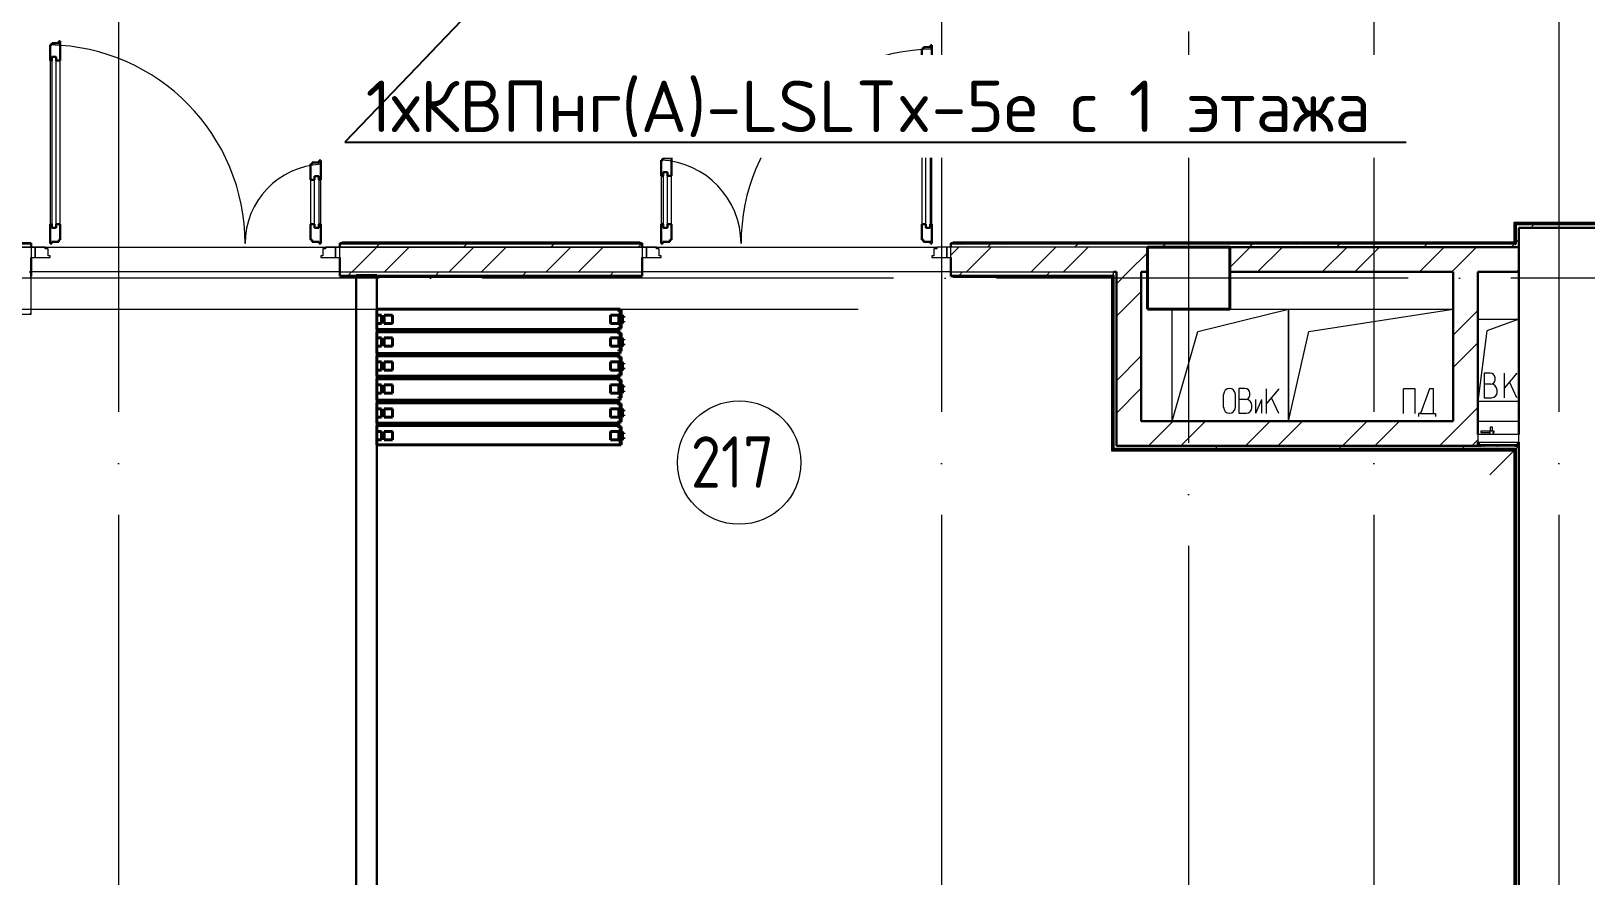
# Model space of a CAD drawing. Header units: millimetres. Extents: x -695119 to 412940, y -249585 to 622758.
# Drawn here: x 305366 to 312922, y 63556 to 67663 of the extents above; entities that cross this region are included whole.
import ezdxf
from ezdxf import colors
from ezdxf.entities.mleader import LeaderData, LeaderLine
from ezdxf.math import Vec2, Vec3

# ---------------------------------------------------------------- set-up
doc = ezdxf.new("R2010")
doc.units = ezdxf.units.MM
doc.linetypes.add('ADSK_Линия сетки', pattern=[25, 20, -2.5, 0, -2.5])
doc.linetypes.add('ADSK_Сверху', pattern=[450, 300, -150])
for name, color, linetype, lineweight in [('Двери', 8, 'Continuous', 9), ('Линии', 7, 'Continuous', 9), ('Марки помещений', 8, 'Continuous', 20), ('Несущие колонны', 252, 'Continuous', 18), ('Обобщенные модели', 8, 'Continuous', 18), ('Оборудование', 8, 'Continuous', 18), ('Ограждение', 8, 'Continuous', 9), ('Оси', 252, 'Continuous', 9), ('Перекрытие', 252, 'Continuous', 18), ('Стены внутренние', 252, 'Continuous', 18), ('Стены наружные', 252, 'Continuous', 18), ('Стены штриховка', 7, 'Continuous', 9)]:
    doc.layers.add(name, color=color, linetype=linetype, lineweight=lineweight)
doc.layers.add('Двери открывание', color=7, linetype='Continuous', lineweight=9, true_color=0xc0c0c0)
doc.styles.add('GOST Common_2', font='', dxfattribs={"width": 0.9, "height": 250})
doc.styles.add('Mipgost_5', font='', dxfattribs={"height": 250})
doc.styles.get('GOST Common_2').set_extended_font_data('GOST type B')
doc.styles.get('Mipgost_5').set_extended_font_data('Mipgost')

# ---------------------------------------------------------------- blocks, each defined once
blk = doc.blocks.new('план 2 этажа')
at = {"color": 251, "lineweight": 18, "true_color": 0x636466}
for p, q in [((310910.8, 65766.6), (310910.8, 66311.6)), ((311035.8, 66202.4), (311475.8, 66311.6)), ((311190.8, 66311.6), (311475.8, 66311.6)), ((311475.8, 66311.6), (311475.8, 65766.6)), ((311475.8, 65766.6), (311475.8, 66311.6)), ((311475.8, 66311.6), (312275.8, 66311.6)), ((311575.8, 66202.4), (312275.8, 66311.6)), ((310910.8, 65766.6), (311035.8, 66202.4)), ((311475.8, 65766.6), (311575.8, 66202.4)), ((312395.8, 66261.6), (312595.8, 66261.6)), ((312440.3, 66205), (312395.8, 65861.6)), ((312595.8, 66261.6), (312440.3, 66205)), ((312456.7, 66000.2), (312426.7, 66000.2)), ((312426.7, 66000.2), (312426.7, 65880.2)), ((312480.1, 65966.9), (312480.1, 65976.9)), ((312586.7, 66000.2), (312526.7, 65928.7)), ((312526.7, 65880.2), (312526.7, 66000.2)), ((311160.7, 65834), (311160.7, 65896.6)), ((311218.1, 65834), (311218.1, 65896.6)), ((311264.9, 65925.3), (311234.9, 65925.3)), ((311234.9, 65925.3), (311234.9, 65805.3)), ((311288.3, 65892), (311288.3, 65902)), ((311429.1, 65923.3), (311369.1, 65851.8)), ((311369.1, 65803.3), (311369.1, 65923.3)), ((312092.5, 65924.3), (312035.2, 65924.3)), ((312035.2, 65804.3), (312035.2, 65924.3)), ((312092.5, 65804.3), (312092.5, 65924.3)), ((312161.4, 65924.3), (312117.7, 65804.3)), ((312181, 65924.3), (312161.4, 65924.3)), ((312181, 65804.3), (312181, 65924.3)), ((312460.1, 65946.9), (312426.7, 65946.9)), ((312490.1, 65906.9), (312490.1, 65916.9)), ((312586.7, 65880.2), (312550.8, 65957.4)), ((311268.3, 65872), (311234.9, 65872)), ((311298.3, 65832), (311298.3, 65842)), ((311317.4, 65805.3), (311346.1, 65872)), ((311317.4, 65805.3), (311317.4, 65872)), ((311346.1, 65805.3), (311346.1, 65872)), ((311429.1, 65803.3), (311393.1, 65880.4)), ((312595.8, 65861.6), (312395.8, 65861.6)), ((312426.7, 65880.2), (312463.4, 65880.2)), ((311234.9, 65805.3), (311271.6, 65805.3)), ((312107.7, 65804.3), (312107.7, 65789.3)), ((312117.7, 65804.3), (312107.7, 65804.3)), ((312117.7, 65804.3), (312181, 65804.3)), ((312181, 65804.3), (312191, 65804.3)), ((312191, 65804.3), (312191, 65789.3))]:
    blk.add_line(p, q, dxfattribs=at)
for centre, radius, start, end in [((312456.7, 65976.9), 23.3, 0, 90), ((312460.1, 65966.9), 20, 270, 0), ((311189.4, 65896.6), 28.7, 0, 180), ((311264.9, 65902), 23.3, 0, 90), ((311268.3, 65892), 20, 270, 0), ((312460.1, 65916.9), 30, 0, 90), ((312463.4, 65906.9), 26.7, 270, 0), ((311189.4, 65834), 28.7, 180, 0), ((311268.3, 65842), 30, 0, 90), ((311271.6, 65832), 26.7, 270, 0)]:
    blk.add_arc(centre, radius, start, end, dxfattribs=at)
at = {"layer": 'Двери', "color": 251, "lineweight": 30, "true_color": 0x636466}
for p, q in [((305465.8, 67595.6), (305457.8, 67595.6)), ((305457.8, 67595.6), (305457.8, 67519.6)), ((305499.8, 67604.6), (305465.8, 67604.6)), ((305465.8, 67604.6), (305465.8, 67595.6)), ((305507.8, 67613.6), (305499.8, 67613.6)), ((305499.8, 67613.6), (305499.8, 67604.6)), ((305507.8, 67519.6), (305507.8, 67613.6)), ((309701.8, 67575.6), (309693.8, 67575.6)), ((309693.8, 67575.6), (309693.8, 67499.6)), ((309735.8, 67584.6), (309701.8, 67584.6)), ((309701.8, 67584.6), (309701.8, 67575.6)), ((309743.8, 67593.6), (309735.8, 67593.6)), ((309735.8, 67593.6), (309735.8, 67584.6)), ((309743.8, 67499.6), (309743.8, 67593.6)), ((305466.8, 67519.6), (305457.8, 67519.6)), ((305466.8, 67537.6), (305466.8, 67519.6)), ((305487.8, 67537.6), (305466.8, 67537.6)), ((305487.8, 67519.6), (305487.8, 67537.6)), ((305507.8, 67519.6), (305487.8, 67519.6)), ((309693.8, 67499.6), (309713.8, 67499.6)), ((309713.8, 67499.6), (309713.8, 67517.6)), ((309713.8, 67517.6), (309734.8, 67517.6)), ((309734.8, 67517.6), (309734.8, 67499.6)), ((309734.8, 67499.6), (309743.8, 67499.6)), ((306765.8, 67024.6), (306731.8, 67024.6)), ((306731.8, 67024.6), (306731.8, 67015.6)), ((306773.8, 67033.6), (306765.8, 67033.6)), ((306765.8, 67033.6), (306765.8, 67024.6)), ((306773.8, 66939.6), (306773.8, 67033.6)), ((308435.8, 67035.6), (308427.8, 67035.6)), ((308427.8, 67035.6), (308427.8, 66959.6)), ((308469.8, 67044.6), (308435.8, 67044.6)), ((308435.8, 67044.6), (308435.8, 67035.6)), ((308477.8, 67053.6), (308469.8, 67053.6)), ((308469.8, 67053.6), (308469.8, 67044.6)), ((308477.8, 66959.6), (308477.8, 67053.6)), ((306731.8, 67015.6), (306723.8, 67015.6)), ((306723.8, 67015.6), (306723.8, 66939.6)), ((306743.8, 66939.6), (306743.8, 66957.6)), ((306743.8, 66957.6), (306764.8, 66957.6)), ((306764.8, 66957.6), (306764.8, 66939.6)), ((308436.8, 66959.6), (308427.8, 66959.6)), ((308436.8, 66977.6), (308436.8, 66959.6)), ((308457.8, 66977.6), (308436.8, 66977.6)), ((308457.8, 66959.6), (308457.8, 66977.6)), ((308477.8, 66959.6), (308457.8, 66959.6)), ((306723.8, 66939.6), (306743.8, 66939.6)), ((306764.8, 66939.6), (306773.8, 66939.6)), ((305457.8, 66723.6), (305457.8, 66629.6)), ((305466.8, 66723.6), (305457.8, 66723.6)), ((305466.8, 66705.6), (305466.8, 66723.6)), ((305487.8, 66723.6), (305487.8, 66705.6)), ((305507.8, 66723.6), (305487.8, 66723.6)), ((305507.8, 66647.6), (305507.8, 66723.6)), ((306723.8, 66723.6), (306723.8, 66647.6)), ((306723.8, 66723.6), (306743.8, 66723.6)), ((306743.8, 66723.6), (306743.8, 66705.6)), ((306764.8, 66723.6), (306773.8, 66723.6)), ((306764.8, 66705.6), (306764.8, 66723.6)), ((306773.8, 66629.6), (306773.8, 66723.6)), ((308427.8, 66723.6), (308427.8, 66629.6)), ((308436.8, 66723.6), (308427.8, 66723.6)), ((308436.8, 66705.6), (308436.8, 66723.6)), ((308457.8, 66723.6), (308457.8, 66705.6)), ((308477.8, 66723.6), (308457.8, 66723.6)), ((308477.8, 66647.6), (308477.8, 66723.6)), ((309693.8, 66723.6), (309693.8, 66647.6)), ((309693.8, 66723.6), (309713.8, 66723.6)), ((309713.8, 66723.6), (309713.8, 66705.6)), ((309734.8, 66723.6), (309743.8, 66723.6)), ((309734.8, 66705.6), (309734.8, 66723.6)), ((309743.8, 66629.6), (309743.8, 66723.6)), ((305487.8, 66705.6), (305466.8, 66705.6)), ((305499.8, 66638.6), (305499.8, 66647.6)), ((305499.8, 66647.6), (305507.8, 66647.6)), ((306723.8, 66647.6), (306731.8, 66647.6)), ((306731.8, 66647.6), (306731.8, 66638.6)), ((306743.8, 66705.6), (306764.8, 66705.6)), ((308457.8, 66705.6), (308436.8, 66705.6)), ((308469.8, 66638.6), (308469.8, 66647.6)), ((308469.8, 66647.6), (308477.8, 66647.6)), ((309693.8, 66647.6), (309701.8, 66647.6)), ((309701.8, 66647.6), (309701.8, 66638.6)), ((309713.8, 66705.6), (309734.8, 66705.6)), ((305457.8, 66629.6), (305465.8, 66629.6)), ((305465.8, 66629.6), (305465.8, 66638.6)), ((305465.8, 66638.6), (305499.8, 66638.6)), ((306731.8, 66638.6), (306765.8, 66638.6)), ((306765.8, 66638.6), (306765.8, 66629.6)), ((306765.8, 66629.6), (306773.8, 66629.6)), ((308427.8, 66629.6), (308435.8, 66629.6)), ((308435.8, 66629.6), (308435.8, 66638.6)), ((308435.8, 66638.6), (308469.8, 66638.6)), ((309701.8, 66638.6), (309735.8, 66638.6)), ((309735.8, 66638.6), (309735.8, 66629.6)), ((309735.8, 66629.6), (309743.8, 66629.6))]:
    blk.add_line(p, q, dxfattribs=at)
at = {"layer": 'Двери', "color": 251, "true_color": 0x636466}
for p, q in [((305457.8, 67519.6), (305457.8, 66723.6)), ((305466.8, 67537.6), (305466.8, 66705.6)), ((305487.8, 67537.6), (305466.8, 67537.6)), ((305487.8, 66705.6), (305487.8, 67537.6)), ((305507.8, 66723.6), (305507.8, 67519.6)), ((309693.8, 67499.6), (309693.8, 66723.6)), ((309713.8, 66705.6), (309713.8, 67517.6)), ((309713.8, 67517.6), (309734.8, 67517.6)), ((309734.8, 67517.6), (309734.8, 66705.6)), ((309743.8, 66723.6), (309743.8, 67499.6)), ((306743.8, 66705.6), (306743.8, 66957.6)), ((306743.8, 66957.6), (306764.8, 66957.6)), ((306764.8, 66957.6), (306764.8, 66705.6)), ((308427.8, 66959.6), (308427.8, 66723.6)), ((308436.8, 66977.6), (308436.8, 66705.6)), ((308457.8, 66977.6), (308436.8, 66977.6)), ((308457.8, 66705.6), (308457.8, 66977.6)), ((308477.8, 66723.6), (308477.8, 66959.6)), ((306723.8, 66939.6), (306723.8, 66723.6)), ((306773.8, 66723.6), (306773.8, 66939.6)), ((305466.8, 66705.6), (305487.8, 66705.6)), ((306764.8, 66705.6), (306743.8, 66705.6)), ((308436.8, 66705.6), (308457.8, 66705.6)), ((309734.8, 66705.6), (309713.8, 66705.6)), ((305365.8, 66611.6), (305365.8, 66561.6)), ((305385.8, 66611.6), (305365.8, 66611.6)), ((305385.8, 66561.6), (305385.8, 66611.6)), ((305434.8, 66611.6), (305385.8, 66611.6)), ((305385.8, 66611.6), (305385.8, 66561.6)), ((305434.8, 66603.6), (305434.8, 66611.6)), ((305448.8, 66603.6), (305434.8, 66603.6)), ((305448.8, 66569.6), (305448.8, 66603.6)), ((305457.8, 66569.6), (305448.8, 66569.6)), ((305457.8, 66561.6), (305457.8, 66569.6)), ((306782.8, 66569.6), (306773.8, 66569.6)), ((306773.8, 66569.6), (306773.8, 66561.6)), ((306796.8, 66603.6), (306782.8, 66603.6)), ((306782.8, 66603.6), (306782.8, 66569.6)), ((306796.8, 66611.6), (306796.8, 66603.6)), ((306845.8, 66611.6), (306796.8, 66611.6)), ((306865.8, 66611.6), (306845.8, 66611.6)), ((306845.8, 66611.6), (306845.8, 66561.6)), ((306845.8, 66561.6), (306845.8, 66611.6)), ((306865.8, 66561.6), (306865.8, 66611.6)), ((308335.8, 66611.6), (308335.8, 66561.6)), ((308355.8, 66611.6), (308335.8, 66611.6)), ((308355.8, 66561.6), (308355.8, 66611.6)), ((308404.8, 66611.6), (308355.8, 66611.6)), ((308355.8, 66611.6), (308355.8, 66561.6)), ((308404.8, 66603.6), (308404.8, 66611.6)), ((308418.8, 66603.6), (308404.8, 66603.6)), ((308418.8, 66569.6), (308418.8, 66603.6)), ((308427.8, 66569.6), (308418.8, 66569.6)), ((308427.8, 66561.6), (308427.8, 66569.6)), ((309752.8, 66569.6), (309743.8, 66569.6)), ((309743.8, 66569.6), (309743.8, 66561.6)), ((309766.8, 66603.6), (309752.8, 66603.6)), ((309752.8, 66603.6), (309752.8, 66569.6)), ((309766.8, 66611.6), (309766.8, 66603.6)), ((309815.8, 66611.6), (309766.8, 66611.6)), ((309835.8, 66611.6), (309815.8, 66611.6)), ((309815.8, 66611.6), (309815.8, 66561.6)), ((309815.8, 66561.6), (309815.8, 66611.6)), ((309835.8, 66561.6), (309835.8, 66611.6)), ((305365.8, 66561.6), (305385.8, 66561.6)), ((305385.8, 66561.6), (305457.8, 66561.6)), ((306773.8, 66561.6), (306845.8, 66561.6)), ((306845.8, 66561.6), (306865.8, 66561.6)), ((308335.8, 66561.6), (308355.8, 66561.6)), ((308355.8, 66561.6), (308427.8, 66561.6)), ((309743.8, 66561.6), (309815.8, 66561.6)), ((309815.8, 66561.6), (309835.8, 66561.6))]:
    blk.add_line(p, q, dxfattribs=at)
at = {"layer": 'Двери открывание', "color": 251, "true_color": 0x636466}
for centre, radius, start, end in [((305439.8, 66629.6), 966, 0, 88.93231), ((309761.8, 66629.6), 946, 91.09026, 180), ((308409.8, 66629.6), 406, 0, 87.45896), ((306791.8, 66629.6), 386, 92.67279, 180)]:
    blk.add_arc(centre, radius, start, end, dxfattribs=at)
at = {"layer": 'Линии', "color": 251, "linetype": 'ADSK_Сверху', "ltscale": 100, "true_color": 0x636466}
for p, q in [((279385.8, 66611.6), (312595.8, 66611.6)), ((279385.8, 66311.6), (312595.8, 66311.6))]:
    blk.add_line(p, q, dxfattribs=at)
at = {"layer": 'Марки помещений', "color": 251, "true_color": 0x636466}
blk.add_circle((308806.8, 65565), 300, dxfattribs=at)
at = {"layer": 'Несущие колонны', "color": 251, "lineweight": 40, "true_color": 0x636466}
for p, q in [((310790.8, 66611.6), (311190.8, 66611.6)), ((310790.8, 66311.6), (310790.8, 66611.6)), ((311190.8, 66611.6), (310790.8, 66611.6)), ((311190.8, 66611.6), (311190.8, 66311.6)), ((310790.8, 66491.6), (310790.8, 66311.6)), ((311190.8, 66311.6), (311190.8, 66491.6)), ((311190.8, 66311.6), (310790.8, 66311.6)), ((310790.8, 66311.6), (311190.8, 66311.6))]:
    blk.add_line(p, q, dxfattribs=at)
at = {"layer": 'Несущие колонны', "color": 251, "true_color": 0x636466}
for p, q in [((310790.8, 66611.6), (310790.8, 66491.6)), ((311190.8, 66491.6), (311190.8, 66611.6))]:
    blk.add_line(p, q, dxfattribs=at)
at = {"layer": 'Обобщенные модели', "color": 251, "lineweight": 40, "true_color": 0x636466}
for p, q in [((307045.8, 66311.6), (307045.8, 66212.3)), ((308228.3, 66311.6), (307045.8, 66311.6)), ((307069.2, 66282.4), (307045.8, 66282.4)), ((307045.8, 66282.4), (307045.8, 66241.5)), ((307069.2, 66241.5), (307069.2, 66282.4)), ((307121.8, 66282.4), (307080.9, 66282.4)), ((307080.9, 66282.4), (307080.9, 66241.5)), ((307121.8, 66241.5), (307121.8, 66282.4)), ((308222.4, 66282.4), (308181.6, 66282.4)), ((308181.6, 66282.4), (308181.6, 66241.5)), ((308234.1, 66305.8), (308222.4, 66305.8)), ((308222.4, 66305.8), (308222.4, 66300)), ((308222.4, 66300), (308228.3, 66300)), ((308222.4, 66241.5), (308222.4, 66282.4)), ((308228.3, 66212.3), (308228.3, 66311.6)), ((308228.3, 66300), (308228.3, 66224)), ((308234.1, 66276.6), (308234.1, 66305.8)), ((308245.8, 66276.6), (308234.1, 66276.6)), ((308240, 66253.2), (308240, 66270.7)), ((308240, 66270.7), (308245.8, 66270.7)), ((308245.8, 66270.7), (308245.8, 66276.6)), ((307045.8, 66241.5), (307069.2, 66241.5)), ((307045.8, 66212.3), (308228.3, 66212.3)), ((308228.3, 66200.6), (307045.8, 66200.6)), ((307045.8, 66200.6), (307045.8, 66095.5)), ((307080.9, 66241.5), (307121.8, 66241.5)), ((308181.6, 66241.5), (308222.4, 66241.5)), ((308228.3, 66224), (308222.4, 66224)), ((308222.4, 66224), (308222.4, 66218.2)), ((308222.4, 66218.2), (308234.1, 66218.2)), ((308234.1, 66194.8), (308222.4, 66194.8)), ((308222.4, 66194.8), (308222.4, 66189)), ((308222.4, 66189), (308228.3, 66189)), ((308228.3, 66095.5), (308228.3, 66200.6)), ((308228.3, 66189), (308228.3, 66113)), ((308234.1, 66218.2), (308234.1, 66247.4)), ((308234.1, 66247.4), (308245.8, 66247.4)), ((308234.1, 66165.6), (308234.1, 66194.8)), ((308245.8, 66253.2), (308240, 66253.2)), ((308245.8, 66247.4), (308245.8, 66253.2)), ((307069.2, 66171.4), (307045.8, 66171.4)), ((307045.8, 66171.4), (307045.8, 66130.6)), ((307045.8, 66130.6), (307069.2, 66130.6)), ((307069.2, 66130.6), (307069.2, 66171.4)), ((307121.8, 66171.4), (307080.9, 66171.4)), ((307080.9, 66171.4), (307080.9, 66130.6)), ((307080.9, 66130.6), (307121.8, 66130.6)), ((307121.8, 66130.6), (307121.8, 66171.4)), ((308222.4, 66171.4), (308181.6, 66171.4)), ((308181.6, 66171.4), (308181.6, 66130.6)), ((308181.6, 66130.6), (308222.4, 66130.6)), ((308222.4, 66130.6), (308222.4, 66171.4)), ((308245.8, 66165.6), (308234.1, 66165.6)), ((308234.1, 66107.2), (308234.1, 66136.4)), ((308234.1, 66136.4), (308245.8, 66136.4)), ((308240, 66142.2), (308240, 66159.8)), ((308240, 66159.8), (308245.8, 66159.8)), ((308245.8, 66142.2), (308240, 66142.2)), ((308245.8, 66159.8), (308245.8, 66165.6)), ((308245.8, 66136.4), (308245.8, 66142.2)), ((307045.8, 66095.5), (308228.3, 66095.5)), ((308228.3, 66083.8), (307045.8, 66083.8)), ((307045.8, 66083.8), (307045.8, 65984.5)), ((307069.2, 66054.6), (307045.8, 66054.6)), ((307045.8, 66054.6), (307045.8, 66013.7)), ((307069.2, 66013.7), (307069.2, 66054.6)), ((307121.8, 66054.6), (307080.9, 66054.6)), ((307080.9, 66054.6), (307080.9, 66013.7)), ((307121.8, 66013.7), (307121.8, 66054.6)), ((308222.4, 66054.6), (308181.6, 66054.6)), ((308181.6, 66054.6), (308181.6, 66013.7)), ((308228.3, 66113), (308222.4, 66113)), ((308222.4, 66113), (308222.4, 66107.2)), ((308222.4, 66107.2), (308234.1, 66107.2)), ((308234.1, 66078), (308222.4, 66078)), ((308222.4, 66078), (308222.4, 66072.1)), ((308222.4, 66072.1), (308228.3, 66072.1)), ((308222.4, 66013.7), (308222.4, 66054.6)), ((308228.3, 65984.5), (308228.3, 66083.8)), ((308228.3, 66072.1), (308228.3, 65996.2)), ((308234.1, 66048.8), (308234.1, 66078)), ((308245.8, 66048.8), (308234.1, 66048.8)), ((308240, 66025.4), (308240, 66042.9)), ((308240, 66042.9), (308245.8, 66042.9)), ((308245.8, 66042.9), (308245.8, 66048.8)), ((307045.8, 66013.7), (307069.2, 66013.7)), ((307045.8, 65984.5), (308228.3, 65984.5)), ((307045.8, 65972.8), (307045.8, 65867.7)), ((308228.3, 65972.8), (307045.8, 65972.8)), ((307080.9, 66013.7), (307121.8, 66013.7)), ((308181.6, 66013.7), (308222.4, 66013.7)), ((308228.3, 65996.2), (308222.4, 65996.2)), ((308222.4, 65996.2), (308222.4, 65990.4)), ((308222.4, 65990.4), (308234.1, 65990.4)), ((308234.1, 65967), (308222.4, 65967)), ((308222.4, 65967), (308222.4, 65961.1)), ((308228.3, 65867.7), (308228.3, 65972.8)), ((308234.1, 65990.4), (308234.1, 66019.6)), ((308234.1, 66019.6), (308245.8, 66019.6)), ((308234.1, 65937.8), (308234.1, 65967)), ((308245.8, 66025.4), (308240, 66025.4)), ((308245.8, 66019.6), (308245.8, 66025.4)), ((307069.2, 65943.6), (307045.8, 65943.6)), ((307045.8, 65943.6), (307045.8, 65902.7)), ((307045.8, 65902.7), (307069.2, 65902.7)), ((307069.2, 65902.7), (307069.2, 65943.6)), ((307121.8, 65943.6), (307080.9, 65943.6)), ((307080.9, 65943.6), (307080.9, 65902.7)), ((307080.9, 65902.7), (307121.8, 65902.7)), ((307121.8, 65902.7), (307121.8, 65943.6)), ((308222.4, 65943.6), (308181.6, 65943.6)), ((308181.6, 65943.6), (308181.6, 65902.7)), ((308181.6, 65902.7), (308222.4, 65902.7)), ((308222.4, 65961.1), (308228.3, 65961.1)), ((308222.4, 65902.7), (308222.4, 65943.6)), ((308228.3, 65961.1), (308228.3, 65885.2)), ((308245.8, 65937.8), (308234.1, 65937.8)), ((308234.1, 65879.4), (308234.1, 65908.6)), ((308234.1, 65908.6), (308245.8, 65908.6)), ((308240, 65914.4), (308240, 65931.9)), ((308240, 65931.9), (308245.8, 65931.9)), ((308245.8, 65914.4), (308240, 65914.4)), ((308245.8, 65931.9), (308245.8, 65937.8)), ((308245.8, 65908.6), (308245.8, 65914.4)), ((307045.8, 65867.7), (308228.3, 65867.7)), ((308228.3, 65856), (307045.8, 65856)), ((307045.8, 65856), (307045.8, 65756.7)), ((307069.2, 65826.8), (307045.8, 65826.8)), ((307045.8, 65826.8), (307045.8, 65785.9)), ((307069.2, 65785.9), (307069.2, 65826.8)), ((307121.8, 65826.8), (307080.9, 65826.8)), ((307080.9, 65826.8), (307080.9, 65785.9)), ((307121.8, 65785.9), (307121.8, 65826.8)), ((308222.4, 65826.8), (308181.6, 65826.8)), ((308181.6, 65826.8), (308181.6, 65785.9)), ((308228.3, 65885.2), (308222.4, 65885.2)), ((308222.4, 65885.2), (308222.4, 65879.4)), ((308222.4, 65879.4), (308234.1, 65879.4)), ((308234.1, 65850.2), (308222.4, 65850.2)), ((308222.4, 65850.2), (308222.4, 65844.3)), ((308222.4, 65844.3), (308228.3, 65844.3)), ((308222.4, 65785.9), (308222.4, 65826.8)), ((308228.3, 65756.7), (308228.3, 65856)), ((308228.3, 65844.3), (308228.3, 65768.4)), ((308234.1, 65821), (308234.1, 65850.2)), ((308245.8, 65821), (308234.1, 65821)), ((308240, 65797.6), (308240, 65815.1)), ((308240, 65815.1), (308245.8, 65815.1)), ((308245.8, 65815.1), (308245.8, 65821)), ((307045.8, 65785.9), (307069.2, 65785.9)), ((307045.8, 65756.7), (308228.3, 65756.7)), ((308228.3, 65745), (307045.8, 65745)), ((307045.8, 65745), (307045.8, 65651.6)), ((307080.9, 65785.9), (307121.8, 65785.9)), ((308181.6, 65785.9), (308222.4, 65785.9)), ((308228.3, 65768.4), (308222.4, 65768.4)), ((308222.4, 65768.4), (308222.4, 65762.5)), ((308222.4, 65762.5), (308234.1, 65762.5)), ((308234.1, 65739.2), (308222.4, 65739.2)), ((308222.4, 65739.2), (308222.4, 65733.3)), ((308228.3, 65651.6), (308228.3, 65745)), ((308234.1, 65762.5), (308234.1, 65791.7)), ((308234.1, 65791.7), (308245.8, 65791.7)), ((308234.1, 65710), (308234.1, 65739.2)), ((308245.8, 65797.6), (308240, 65797.6)), ((308245.8, 65791.7), (308245.8, 65797.6)), ((307069.2, 65715.8), (307045.8, 65715.8)), ((307045.8, 65715.8), (307045.8, 65674.9)), ((307045.8, 65674.9), (307069.2, 65674.9)), ((307069.2, 65674.9), (307069.2, 65715.8)), ((307121.8, 65715.8), (307080.9, 65715.8)), ((307080.9, 65715.8), (307080.9, 65674.9)), ((307080.9, 65674.9), (307121.8, 65674.9)), ((307121.8, 65674.9), (307121.8, 65715.8)), ((308222.4, 65715.8), (308181.6, 65715.8)), ((308181.6, 65715.8), (308181.6, 65674.9)), ((308181.6, 65674.9), (308222.4, 65674.9)), ((308222.4, 65733.3), (308228.3, 65733.3)), ((308222.4, 65674.9), (308222.4, 65715.8)), ((308228.3, 65733.3), (308228.3, 65657.4)), ((308245.8, 65710), (308234.1, 65710)), ((308234.1, 65651.6), (308234.1, 65680.8)), ((308234.1, 65680.8), (308245.8, 65680.8)), ((308240, 65686.6), (308240, 65704.1)), ((308240, 65704.1), (308245.8, 65704.1)), ((308245.8, 65686.6), (308240, 65686.6)), ((308245.8, 65704.1), (308245.8, 65710)), ((308245.8, 65680.8), (308245.8, 65686.6)), ((307045.8, 65651.6), (308228.3, 65651.6)), ((308228.3, 65657.4), (308222.4, 65657.4)), ((308222.4, 65657.4), (308222.4, 65651.6)), ((308222.4, 65651.6), (308234.1, 65651.6))]:
    blk.add_line(p, q, dxfattribs=at)
at = {"layer": 'Оборудование', "color": 251, "true_color": 0x636466}
for p, q in [((312456.2, 65737), (312456.2, 65719.5)), ((312468.4, 65737), (312456.2, 65737)), ((312468.4, 65719.5), (312468.4, 65737)), ((312395.8, 65701.6), (312395.8, 65665.2)), ((312595.8, 65701.6), (312395.8, 65701.6)), ((312396.7, 65664.3), (312594.9, 65664.3)), ((312402.8, 65664.3), (312402.8, 65654.6)), ((312411.7, 65717), (312411.7, 65712)), ((312457.5, 65717), (312411.7, 65717)), ((312411.7, 65712), (312457.5, 65712)), ((312452.7, 65717.5), (312452.7, 65701.6)), ((312472, 65717.5), (312452.7, 65717.5)), ((312456.2, 65719.5), (312454.2, 65717.5)), ((312468.4, 65719.5), (312456.2, 65719.5)), ((312475.4, 65717), (312467.1, 65717)), ((312467.1, 65712), (312475.4, 65712)), ((312470.4, 65717.5), (312468.4, 65719.5)), ((312472, 65701.6), (312472, 65717.5)), ((312475.4, 65712), (312475.4, 65717)), ((312588.8, 65654.6), (312588.8, 65664.3)), ((312595.8, 65665.2), (312595.8, 65701.6)), ((312403.8, 65653.6), (312587.9, 65653.6)), ((312414.8, 65652.1), (312414.8, 65646.6)), ((312414.8, 65646.6), (312576.8, 65646.6)), ((312423.8, 65653.2), (312423.8, 65654.6)), ((312423.8, 65653.2), (312423.8, 65654.6)), ((312423.8, 65646.6), (312423.8, 65644.6)), ((312423.8, 65644.6), (312427.8, 65644.6)), ((312488.3, 65644.6), (312427.8, 65644.6)), ((312595.8, 65646.6), (312454.4, 65505.2)), ((312488.3, 65644.6), (312492.3, 65644.6)), ((312492.3, 65644.6), (312492.3, 65646.6)), ((312567.8, 65654.6), (312567.8, 65653.2)), ((312567.8, 65653.2), (312567.8, 65654.6)), ((312576.8, 65646.6), (312576.8, 65652.1))]:
    blk.add_line(p, q, dxfattribs=at)
for points, knots in [([(312395.8, 65665.2), (312395.8, 65665.2), (312395.8, 65665), (312395.9, 65664.8), (312396, 65664.6), (312396.2, 65664.5), (312396.3, 65664.4), (312396.5, 65664.4), (312396.6, 65664.3), (312396.7, 65664.3)], [0, 0, 0, 0, 0.166667, 0.333333, 0.458333, 0.583333, 0.708333, 0.833333, 1, 1, 1, 1]), ([(312594.9, 65664.3), (312595, 65664.3), (312595.1, 65664.4), (312595.3, 65664.4), (312595.4, 65664.5), (312595.6, 65664.6), (312595.7, 65664.8), (312595.8, 65665), (312595.8, 65665.2), (312595.8, 65665.2)], [-1, -1, -1, -1, -0.833333, -0.75, -0.583333, -0.458333, -0.333333, -0.166667, 0, 0, 0, 0]), ([(312402.8, 65654.6), (312402.8, 65654.5), (312402.8, 65654.3), (312402.9, 65654.1), (312403, 65654), (312403.2, 65653.8), (312403.3, 65653.8), (312403.4, 65653.7), (312403.6, 65653.7), (312403.7, 65653.6), (312403.8, 65653.6)], [0, 0, 0, 0, 0.166667, 0.333333, 0.458333, 0.583333, 0.666667, 0.75, 0.833333, 1, 1, 1, 1]), ([(312413.3, 65653.6), (312413.4, 65653.6), (312413.6, 65653.6), (312413.9, 65653.5), (312414, 65653.4), (312414.2, 65653.3), (312414.4, 65653.2), (312414.5, 65653), (312414.6, 65652.9), (312414.7, 65652.7), (312414.8, 65652.4), (312414.8, 65652.2), (312414.8, 65652.1)], [0, 0, 0, 0, 0.166667, 0.25, 0.333333, 0.416667, 0.5, 0.583333, 0.666667, 0.75, 0.833333, 1, 1, 1, 1]), ([(312576.8, 65652.1), (312576.8, 65652.2), (312576.8, 65652.4), (312576.9, 65652.7), (312577, 65652.9), (312577.1, 65653), (312577.3, 65653.2), (312577.4, 65653.3), (312577.6, 65653.4), (312577.8, 65653.5), (312578, 65653.6), (312578.2, 65653.6), (312578.3, 65653.6)], [-1, -1, -1, -1, -0.833333, -0.75, -0.666667, -0.583333, -0.5, -0.416667, -0.333333, -0.25, -0.166667, 0, 0, 0, 0]), ([(312587.9, 65653.6), (312587.9, 65653.6), (312588.1, 65653.7), (312588.2, 65653.7), (312588.3, 65653.8), (312588.5, 65653.8), (312588.6, 65654), (312588.7, 65654.1), (312588.8, 65654.3), (312588.8, 65654.5), (312588.8, 65654.6)], [-1, -1, -1, -1, -0.833333, -0.75, -0.666667, -0.583333, -0.458333, -0.333333, -0.166667, 0, 0, 0, 0])]:
    blk.add_open_spline(points, degree=3, knots=knots, dxfattribs=at)
at = {"layer": 'Ограждение', "color": 251, "true_color": 0x636466}
for p, q in [((313705.8, 66731.6), (312570.8, 66731.6)), ((312570.8, 66731.6), (312575.8, 66726.6)), ((312570.8, 66731.6), (312570.8, 66636.6)), ((306875.8, 66631.6), (306875.8, 66636.6)), ((308325.8, 66636.6), (306875.8, 66636.6)), ((308325.8, 66636.6), (308325.8, 66631.6)), ((309845.8, 66631.6), (309845.8, 66636.6)), ((312570.8, 66636.6), (309845.8, 66636.6)), ((312570.8, 66636.6), (312575.8, 66631.6)), ((305365.8, 66286.6), (305365.8, 66471.6)), ((306875.8, 66466.6), (306875.8, 66471.6)), ((306875.8, 66466.6), (306945.8, 66466.6)), ((307045.8, 66466.6), (308325.8, 66466.6)), ((308325.8, 66471.7), (308325.8, 66466.6)), ((309845.8, 66466.6), (309845.8, 66471.7)), ((309845.8, 66466.6), (310615.8, 66466.6)), ((310620.8, 66471.6), (310615.8, 66466.6)), ((310615.8, 66466.6), (310615.8, 65621.6)), ((304615.8, 66286.6), (305365.8, 66286.6)), ((305365.8, 66286.6), (305360.8, 66291.6)), ((310615.8, 65621.6), (310620.8, 65626.6)), ((310615.8, 65621.6), (312570.8, 65621.6)), ((312575.8, 65626.6), (312570.8, 65621.6)), ((312570.8, 65621.6), (312570.8, 60496.5))]:
    blk.add_line(p, q, dxfattribs=at)
at = {"layer": 'Оси', "color": 251, "linetype": 'ADSK_Линия сетки', "ltscale": 100, "true_color": 0x636466}
for p, q in [((310990.8, 112662.3), (310990.8, 46685.5)), ((305790.8, 77811.6), (305790.8, 46685.5)), ((309790.8, 77811.6), (309790.8, 46685.5)), ((311890.8, 77811.6), (311890.8, 47955.5)), ((312790.8, 77811.6), (312790.8, 47955.5)), ((332058.1, 66461.6), (255080.8, 66461.6))]:
    blk.add_line(p, q, dxfattribs=at)
at = {"layer": 'Перекрытие', "color": 251, "ltscale": 100, "true_color": 0x636466}
for p, q in [((310910.8, 65766.6), (310910.8, 66311.6)), ((311190.8, 66311.6), (312275.8, 66311.6)), ((312395.8, 66261.6), (312595.8, 66261.6)), ((312595.8, 65861.6), (312395.8, 65861.6))]:
    blk.add_line(p, q, dxfattribs=at)
at = {"layer": 'Стены внутренние', "color": 251, "lineweight": 30, "true_color": 0x636466}
for p, q in [((312985.8, 66706.6), (312595.8, 66706.6)), ((312595.8, 66611.6), (312595.8, 65701.6)), ((312595.8, 65665), (312595.8, 65646.6))]:
    blk.add_line(p, q, dxfattribs=at)
at = {"layer": 'Стены наружные', "color": 251, "lineweight": 30, "true_color": 0x636466}
for p, q in [((313700.8, 66726.6), (312575.8, 66726.6)), ((312575.8, 66726.6), (312575.8, 66631.6)), ((312580.8, 66721.6), (312580.8, 66626.6)), ((312595.8, 66611.6), (312595.8, 66706.6)), ((305365.8, 66631.6), (304640.8, 66631.6)), ((305365.8, 66611.6), (305365.8, 66631.6)), ((306865.8, 66631.6), (306865.8, 66611.6)), ((308335.8, 66631.6), (306865.8, 66631.6)), ((308335.8, 66611.6), (308335.8, 66631.6)), ((309835.8, 66631.6), (309835.8, 66611.6)), ((312575.8, 66631.6), (309835.8, 66631.6)), ((310790.8, 66611.6), (312595.8, 66611.6)), ((312580.8, 66626.6), (312575.8, 66626.6)), ((305365.8, 66471.6), (305365.8, 66561.6)), ((306865.8, 66561.6), (306865.8, 66471.6)), ((308335.8, 66471.6), (308335.8, 66561.6)), ((309835.8, 66561.6), (309835.8, 66471.6)), ((310625.8, 66491.6), (310640.8, 66491.6)), ((310640.8, 66491.6), (310640.8, 65646.6)), ((310760.8, 66491.6), (310790.8, 66491.6)), ((310760.8, 65766.6), (310760.8, 66491.6)), ((311190.8, 66491.6), (312275.8, 66491.6)), ((312275.8, 66491.6), (312275.8, 65766.6)), ((312395.8, 66491.6), (312595.8, 66491.6)), ((312395.8, 65701.6), (312395.8, 66491.6)), ((305360.8, 66471.6), (305365.8, 66471.6)), ((306865.8, 66471.6), (308335.8, 66471.6)), ((306945.8, 66476.6), (306945.8, 60311.6)), ((307045.8, 66476.6), (306945.8, 66476.6)), ((307045.8, 60311.6), (307045.8, 66476.6)), ((309835.8, 66471.6), (310620.8, 66471.6)), ((310620.8, 66476.6), (310625.8, 66476.6)), ((310620.8, 66471.6), (310620.8, 65626.6)), ((310625.8, 66476.6), (310625.8, 65631.6)), ((312275.8, 65766.6), (310760.8, 65766.6)), ((312395.8, 65646.6), (312395.8, 65665)), ((310620.8, 65626.6), (312575.8, 65626.6)), ((310625.8, 65631.6), (312580.8, 65631.6)), ((312414.8, 65646.6), (310640.8, 65646.6)), ((312575.8, 65626.6), (312575.8, 60496.6)), ((312595.8, 65646.6), (312576.8, 65646.6)), ((312580.8, 60491.6), (312580.8, 65631.6)), ((312595.8, 60411.6), (312595.8, 65646.6))]:
    blk.add_line(p, q, dxfattribs=at)
at = {"layer": 'Стены наружные', "color": 251, "linetype": 'Continuous', "lineweight": 9, "true_color": 0x636466}
for p, q in [((312597.6, 66721.6), (312602.6, 66726.6)), ((312653.3, 66706.6), (312668.3, 66721.6)), ((312668.3, 66721.6), (312673.3, 66726.6)), ((312739, 66721.6), (312744, 66726.6)), ((312809.8, 66721.6), (312814.8, 66726.6)), ((312880.5, 66721.6), (312885.5, 66726.6)), ((312575.8, 66699.8), (312580.8, 66704.8)), ((312580.8, 66634.1), (312595.8, 66649.1)), ((305360.8, 66626.6), (305365.8, 66631.6)), ((306916.5, 66626.6), (306921.5, 66631.6)), ((306926.1, 66491.6), (307046.1, 66611.6)), ((306987.2, 66626.6), (306992.2, 66631.6)), ((307042.9, 66611.6), (307057.9, 66626.6)), ((307057.9, 66626.6), (307062.9, 66631.6)), ((307083.2, 66491.6), (307203.2, 66611.6)), ((307128.6, 66626.6), (307133.6, 66631.6)), ((307199.3, 66626.6), (307204.3, 66631.6)), ((307270, 66626.6), (307275, 66631.6)), ((307340.7, 66626.6), (307345.7, 66631.6)), ((307397.5, 66491.6), (307517.5, 66611.6)), ((307411.5, 66626.6), (307416.5, 66631.6)), ((307467.2, 66611.6), (307482.2, 66626.6)), ((307482.2, 66626.6), (307487.2, 66631.6)), ((307552.9, 66626.6), (307557.9, 66631.6)), ((307554.7, 66491.6), (307674.7, 66611.6)), ((307623.6, 66626.6), (307628.6, 66631.6)), ((307694.3, 66626.6), (307699.3, 66631.6)), ((307765, 66626.6), (307770, 66631.6)), ((307835.7, 66626.6), (307840.7, 66631.6)), ((307869, 66491.6), (307989, 66611.6)), ((307891.4, 66611.6), (307906.4, 66626.6)), ((307906.4, 66626.6), (307911.4, 66631.6)), ((307977.1, 66626.6), (307982.1, 66631.6)), ((308026.2, 66491.6), (308146.2, 66611.6)), ((308047.9, 66626.6), (308052.9, 66631.6)), ((308118.6, 66626.6), (308123.6, 66631.6)), ((308189.3, 66626.6), (308194.3, 66631.6)), ((308260, 66626.6), (308265, 66631.6)), ((308315.7, 66611.6), (308330.7, 66626.6)), ((308330.7, 66626.6), (308335.7, 66631.6)), ((309835.8, 66572.6), (309874.9, 66611.6)), ((309886.3, 66626.6), (309891.3, 66631.6)), ((309912, 66491.6), (310032, 66611.6)), ((309957, 66626.6), (309962, 66631.6)), ((310012.8, 66611.6), (310027.8, 66626.6)), ((310027.8, 66626.6), (310032.8, 66631.6)), ((310098.5, 66626.6), (310103.5, 66631.6)), ((310169.2, 66626.6), (310174.2, 66631.6)), ((310226.3, 66491.6), (310346.3, 66611.6)), ((310239.9, 66626.6), (310244.9, 66631.6)), ((310310.6, 66626.6), (310315.6, 66631.6)), ((310381.3, 66626.6), (310386.3, 66631.6)), ((310383.5, 66491.6), (310503.5, 66611.6)), ((310437, 66611.6), (310452, 66626.6)), ((310452, 66626.6), (310457, 66631.6)), ((310522.7, 66626.6), (310527.7, 66631.6)), ((310593.4, 66626.6), (310598.4, 66631.6)), ((310664.1, 66626.6), (310669.1, 66631.6)), ((310697.8, 66491.6), (310790.8, 66584.7)), ((310734.9, 66626.6), (310739.9, 66631.6)), ((310805.6, 66626.6), (310810.6, 66631.6)), ((310861.3, 66611.6), (310876.3, 66626.6)), ((310876.3, 66626.6), (310881.3, 66631.6)), ((310947, 66626.6), (310952, 66631.6)), ((311017.7, 66626.6), (311022.7, 66631.6)), ((311088.4, 66626.6), (311093.4, 66631.6)), ((311159.1, 66626.6), (311164.1, 66631.6)), ((311190.8, 66513.2), (311289.3, 66611.6)), ((311229.8, 66626.6), (311234.8, 66631.6)), ((311285.5, 66611.6), (311300.5, 66626.6)), ((311300.5, 66626.6), (311305.5, 66631.6)), ((311326.4, 66491.6), (311446.4, 66611.6)), ((311371.3, 66626.6), (311376.3, 66631.6)), ((311442, 66626.6), (311447, 66631.6)), ((311512.7, 66626.6), (311517.7, 66631.6)), ((311583.4, 66626.6), (311588.4, 66631.6)), ((311640.7, 66491.6), (311760.7, 66611.6)), ((311654.1, 66626.6), (311659.1, 66631.6)), ((311709.8, 66611.6), (311724.8, 66626.6)), ((311724.8, 66626.6), (311729.8, 66631.6)), ((311795.5, 66626.6), (311800.5, 66631.6)), ((311797.9, 66491.6), (311917.9, 66611.6)), ((311866.2, 66626.6), (311871.2, 66631.6)), ((311936.9, 66626.6), (311941.9, 66631.6)), ((312007.7, 66626.6), (312012.7, 66631.6)), ((312078.4, 66626.6), (312083.4, 66631.6)), ((312112.2, 66491.6), (312232.2, 66611.6)), ((312134.1, 66611.6), (312149.1, 66626.6)), ((312149.1, 66626.6), (312154.1, 66631.6)), ((312219.8, 66626.6), (312224.8, 66631.6)), ((312269.3, 66491.6), (312389.3, 66611.6)), ((312290.5, 66626.6), (312295.5, 66631.6)), ((312361.2, 66626.6), (312366.2, 66631.6)), ((312431.9, 66626.6), (312436.9, 66631.6)), ((312502.6, 66626.6), (312507.6, 66631.6)), ((312558.3, 66611.6), (312573.3, 66626.6)), ((312573.3, 66626.6), (312575.8, 66629.1)), ((312575.8, 66629.1), (312580.8, 66634.1)), ((306907.9, 66476.6), (306922.9, 66491.6)), ((307332.2, 66476.6), (307347.2, 66491.6)), ((307756.4, 66476.6), (307771.4, 66491.6)), ((308180.7, 66476.6), (308195.7, 66491.6)), ((309877.8, 66476.6), (309892.8, 66491.6)), ((310302, 66476.6), (310317, 66491.6)), ((310640.8, 66434.7), (310697.8, 66491.6)), ((312583.6, 66491.6), (312595.8, 66503.8)), ((306902.9, 66471.6), (306907.9, 66476.6)), ((306973.6, 66471.6), (306978.6, 66476.6)), ((307044.3, 66471.6), (307049.3, 66476.6)), ((307115, 66471.6), (307120, 66476.6)), ((307185.7, 66471.6), (307190.7, 66476.6)), ((307256.5, 66471.6), (307261.5, 66476.6)), ((307327.2, 66471.6), (307332.2, 66476.6)), ((307397.9, 66471.6), (307402.9, 66476.6)), ((307468.6, 66471.6), (307473.6, 66476.6)), ((307539.3, 66471.6), (307544.3, 66476.6)), ((307610, 66471.6), (307615, 66476.6)), ((307680.7, 66471.6), (307685.7, 66476.6)), ((307751.4, 66471.6), (307756.4, 66476.6)), ((307822.1, 66471.6), (307827.1, 66476.6)), ((307892.9, 66471.6), (307897.9, 66476.6)), ((307963.6, 66471.6), (307968.6, 66476.6)), ((308034.3, 66471.6), (308039.3, 66476.6)), ((308105, 66471.6), (308110, 66476.6)), ((308175.7, 66471.6), (308180.7, 66476.6)), ((308246.4, 66471.6), (308251.4, 66476.6)), ((308317.1, 66471.6), (308322.1, 66476.6)), ((309872.8, 66471.6), (309877.8, 66476.6)), ((309943.5, 66471.6), (309948.5, 66476.6)), ((310014.2, 66471.6), (310019.2, 66476.6)), ((310084.9, 66471.6), (310089.9, 66476.6)), ((310155.6, 66471.6), (310160.6, 66476.6)), ((310226.3, 66471.6), (310231.3, 66476.6)), ((310297, 66471.6), (310302, 66476.6)), ((310367.7, 66471.6), (310372.7, 66476.6)), ((310438.4, 66471.6), (310443.4, 66476.6)), ((310509.1, 66471.6), (310514.1, 66476.6)), ((310579.9, 66471.6), (310584.9, 66476.6)), ((310620.8, 66441.9), (310625.8, 66446.9)), ((310620.8, 66371.2), (310625.8, 66376.2)), ((310640.8, 66277.5), (310760.8, 66397.5)), ((310620.8, 66300.5), (310625.8, 66305.5)), ((312275.8, 66183.8), (312395.8, 66303.8)), ((310620.8, 66229.7), (310625.8, 66234.7)), ((310620.8, 66159), (310625.8, 66164)), ((312275.8, 66026.6), (312395.8, 66146.6)), ((310620.8, 66088.3), (310625.8, 66093.3)), ((310640.8, 65963.2), (310760.8, 66083.2)), ((310620.8, 66017.6), (310625.8, 66022.6)), ((310620.8, 65946.9), (310625.8, 65951.9)), ((310640.8, 65806), (310760.8, 65926)), ((310620.8, 65876.2), (310625.8, 65881.2)), ((312330.1, 65766.6), (312395.8, 65832.3)), ((310620.8, 65805.5), (310625.8, 65810.5)), ((310620.8, 65734.8), (310625.8, 65739.8)), ((310795.7, 65646.6), (310915.7, 65766.6)), ((310952.9, 65646.6), (311072.9, 65766.6)), ((311267.2, 65646.6), (311387.2, 65766.6)), ((311424.3, 65646.6), (311544.3, 65766.6)), ((311738.6, 65646.6), (311858.6, 65766.6)), ((311895.8, 65646.6), (312015.8, 65766.6)), ((312210.1, 65646.6), (312330.1, 65766.6)), ((310620.8, 65664.1), (310625.8, 65669.1)), ((312367.3, 65646.6), (312395.8, 65675.2)), ((310654.1, 65626.6), (310659.1, 65631.6)), ((310724.8, 65626.6), (310729.8, 65631.6)), ((310795.5, 65626.6), (310800.5, 65631.6)), ((310866.2, 65626.6), (310871.2, 65631.6)), ((310936.9, 65626.6), (310941.9, 65631.6)), ((311007.7, 65626.6), (311012.7, 65631.6)), ((311078.4, 65626.6), (311083.4, 65631.6)), ((311126.8, 65631.6), (311126.8, 65646.6)), ((311149.1, 65626.6), (311154.1, 65631.6)), ((311219.8, 65626.6), (311224.8, 65631.6)), ((311290.5, 65626.6), (311295.5, 65631.6)), ((311361.2, 65626.6), (311366.2, 65631.6)), ((311431.9, 65626.6), (311436.9, 65631.6)), ((311502.6, 65626.6), (311507.6, 65631.6)), ((311573.3, 65626.6), (311578.3, 65631.6)), ((311644, 65626.6), (311649, 65631.6)), ((311714.8, 65626.6), (311719.8, 65631.6)), ((311726.8, 65631.6), (311726.8, 65646.6)), ((311785.5, 65626.6), (311790.5, 65631.6)), ((311856.2, 65626.6), (311861.2, 65631.6)), ((311926.9, 65626.6), (311931.9, 65631.6)), ((311997.6, 65626.6), (312002.6, 65631.6)), ((312068.3, 65626.6), (312073.3, 65631.6)), ((312139, 65626.6), (312144, 65631.6)), ((312209.7, 65626.6), (312214.7, 65631.6)), ((312280.4, 65626.6), (312285.4, 65631.6)), ((312326.8, 65631.6), (312326.8, 65646.6)), ((312351.2, 65626.6), (312356.2, 65631.6)), ((312421.9, 65626.6), (312426.9, 65631.6)), ((312492.6, 65626.6), (312497.6, 65631.6)), ((312563.3, 65626.6), (312568.3, 65631.6)), ((312575.8, 65568.5), (312580.8, 65573.5)), ((312575.8, 65497.7), (312580.8, 65502.7)), ((312575.8, 65427), (312580.8, 65432)), ((312575.8, 65356.3), (312580.8, 65361.3)), ((312575.8, 65285.6), (312580.8, 65290.6)), ((312575.8, 65214.9), (312580.8, 65219.9)), ((312575.8, 65144.2), (312580.8, 65149.2)), ((312575.8, 65073.5), (312580.8, 65078.5)), ((312575.8, 65002.8), (312580.8, 65007.8)), ((312575.8, 64932.1), (312580.8, 64937.1)), ((312575.8, 64861.3), (312580.8, 64866.3)), ((312575.8, 64790.6), (312580.8, 64795.6)), ((312575.8, 64719.9), (312580.8, 64724.9)), ((312575.8, 64649.2), (312580.8, 64654.2)), ((312575.8, 64578.5), (312580.8, 64583.5)), ((312575.8, 64507.8), (312580.8, 64512.8)), ((312575.8, 64437.1), (312580.8, 64442.1)), ((312575.8, 64366.4), (312580.8, 64371.4)), ((312575.8, 64295.7), (312580.8, 64300.7)), ((312575.8, 64225), (312580.8, 64230)), ((312575.8, 64154.2), (312580.8, 64159.2)), ((312575.8, 64083.5), (312580.8, 64088.5)), ((312575.8, 64012.8), (312580.8, 64017.8)), ((312575.8, 63942.1), (312580.8, 63947.1)), ((312575.8, 63871.4), (312580.8, 63876.4)), ((312575.8, 63800.7), (312580.8, 63805.7)), ((312575.8, 63730), (312580.8, 63735)), ((312575.8, 63659.3), (312580.8, 63664.3)), ((312575.8, 63588.6), (312580.8, 63593.6))]:
    blk.add_line(p, q, dxfattribs=at)
at = {"layer": 'Стены наружные', "color": 251, "true_color": 0x636466}
for p, q in [((305434.8, 66611.6), (306796.8, 66611.6)), ((308404.8, 66611.6), (309766.8, 66611.6)), ((310790.8, 66491.6), (310790.8, 66611.6)), ((311190.8, 66611.6), (311190.8, 66491.6)), ((306865.8, 66491.6), (305365.8, 66491.6)), ((309835.8, 66491.6), (308335.8, 66491.6)), ((312395.8, 65766.6), (312595.8, 65766.6))]:
    blk.add_line(p, q, dxfattribs=at)
at = {"layer": 'Стены штриховка', "color": 251, "true_color": 0x636466}
for p, q in [((312580.8, 66721.6), (313700.8, 66721.6)), ((305365.8, 66626.6), (304640.8, 66626.6)), ((305365.8, 66611.6), (305190.8, 66611.6)), ((308335.8, 66626.6), (306865.8, 66626.6)), ((308335.8, 66611.6), (306865.8, 66611.6)), ((312575.8, 66626.6), (309835.8, 66626.6)), ((310790.8, 66611.6), (309835.8, 66611.6)), ((305355.8, 66491.6), (305365.8, 66491.6)), ((306865.8, 66491.6), (308335.8, 66491.6)), ((309835.8, 66491.6), (310625.8, 66491.6)), ((310625.8, 66476.6), (310625.8, 66491.6)), ((305360.8, 66476.6), (305365.8, 66476.6)), ((306865.8, 66476.6), (308335.8, 66476.6)), ((309835.8, 66476.6), (310620.8, 66476.6))]:
    blk.add_line(p, q, dxfattribs=at)
at = {"layer": 'Марки помещений', "color": 251, "true_color": 0x636466, "style": 'GOST Common_2', "width": 0.9}
blk.add_text('217', height=250, dxfattribs=at).set_placement((308571.9, 65442.7))

msp = doc.modelspace()

# ---------------------------------------------------------------- block references
msp.add_blockref('план 2 этажа', (0, 0))

# ---------------------------------------------------------------- next in the draw order: leaders
ml = msp.add_multileader_mtext('Standard')
ml.set_content('{\\fISOCPEUR|b0|i0|c204|p34;1хКВПнг(А)-LSLTx-5е с 1 этажа}', color=256, style='Mipgost_5')
ml.set_leader_properties()
ml.build(insert=Vec2(0, 0))
ml.multileader.update_dxf_attribs({"text_left_attachment_type": 6, "text_right_attachment_type": 6, "dogleg_length": 100})
ctx = ml.context
ctx.base_point, ctx.char_height, ctx.plane_origin = Vec3(306989.806, 67121.846), 250, Vec3(317688.727, 60537.692)
ctx.left_attachment, ctx.right_attachment = 6, 6
notes = []
notes.append((ctx, [(1, (1, 1, 0), (306889.806, 67121.846), (1, 0), 100, [(0, [(307972.896, 68253.424)], 0, [])])]))
ctx.mtext.insert, ctx.mtext.width, ctx.mtext.flow_direction = Vec3(306991.806, 67421.846), 5026.65634, 5
ctx.mtext.has_bg_fill, ctx.mtext.bg_color, ctx.mtext.bg_scale_factor, ctx.mtext.bg_transparency, ctx.mtext.use_window_bg_color = 1, -1027028792, 1.5, 0, 1
for ctx, leaders in notes:
    for number, flags, end, landing, length, lines in leaders:
        leader = LeaderData()
        leader.index, (leader.has_last_leader_line, leader.has_dogleg_vector, leader.attachment_direction) = number, flags
        leader.last_leader_point, leader.dogleg_vector, leader.dogleg_length = Vec3(end), Vec3(landing), length
        for number, points, colour, breaks in lines:
            line = LeaderLine()
            line.index, line.vertices, line.color, line.breaks = number, Vec3.list(points), colors.encode_raw_color(colour), breaks
            leader.lines.append(line)
        ctx.leaders.append(leader)

doc.saveas('drawing.dxf')
